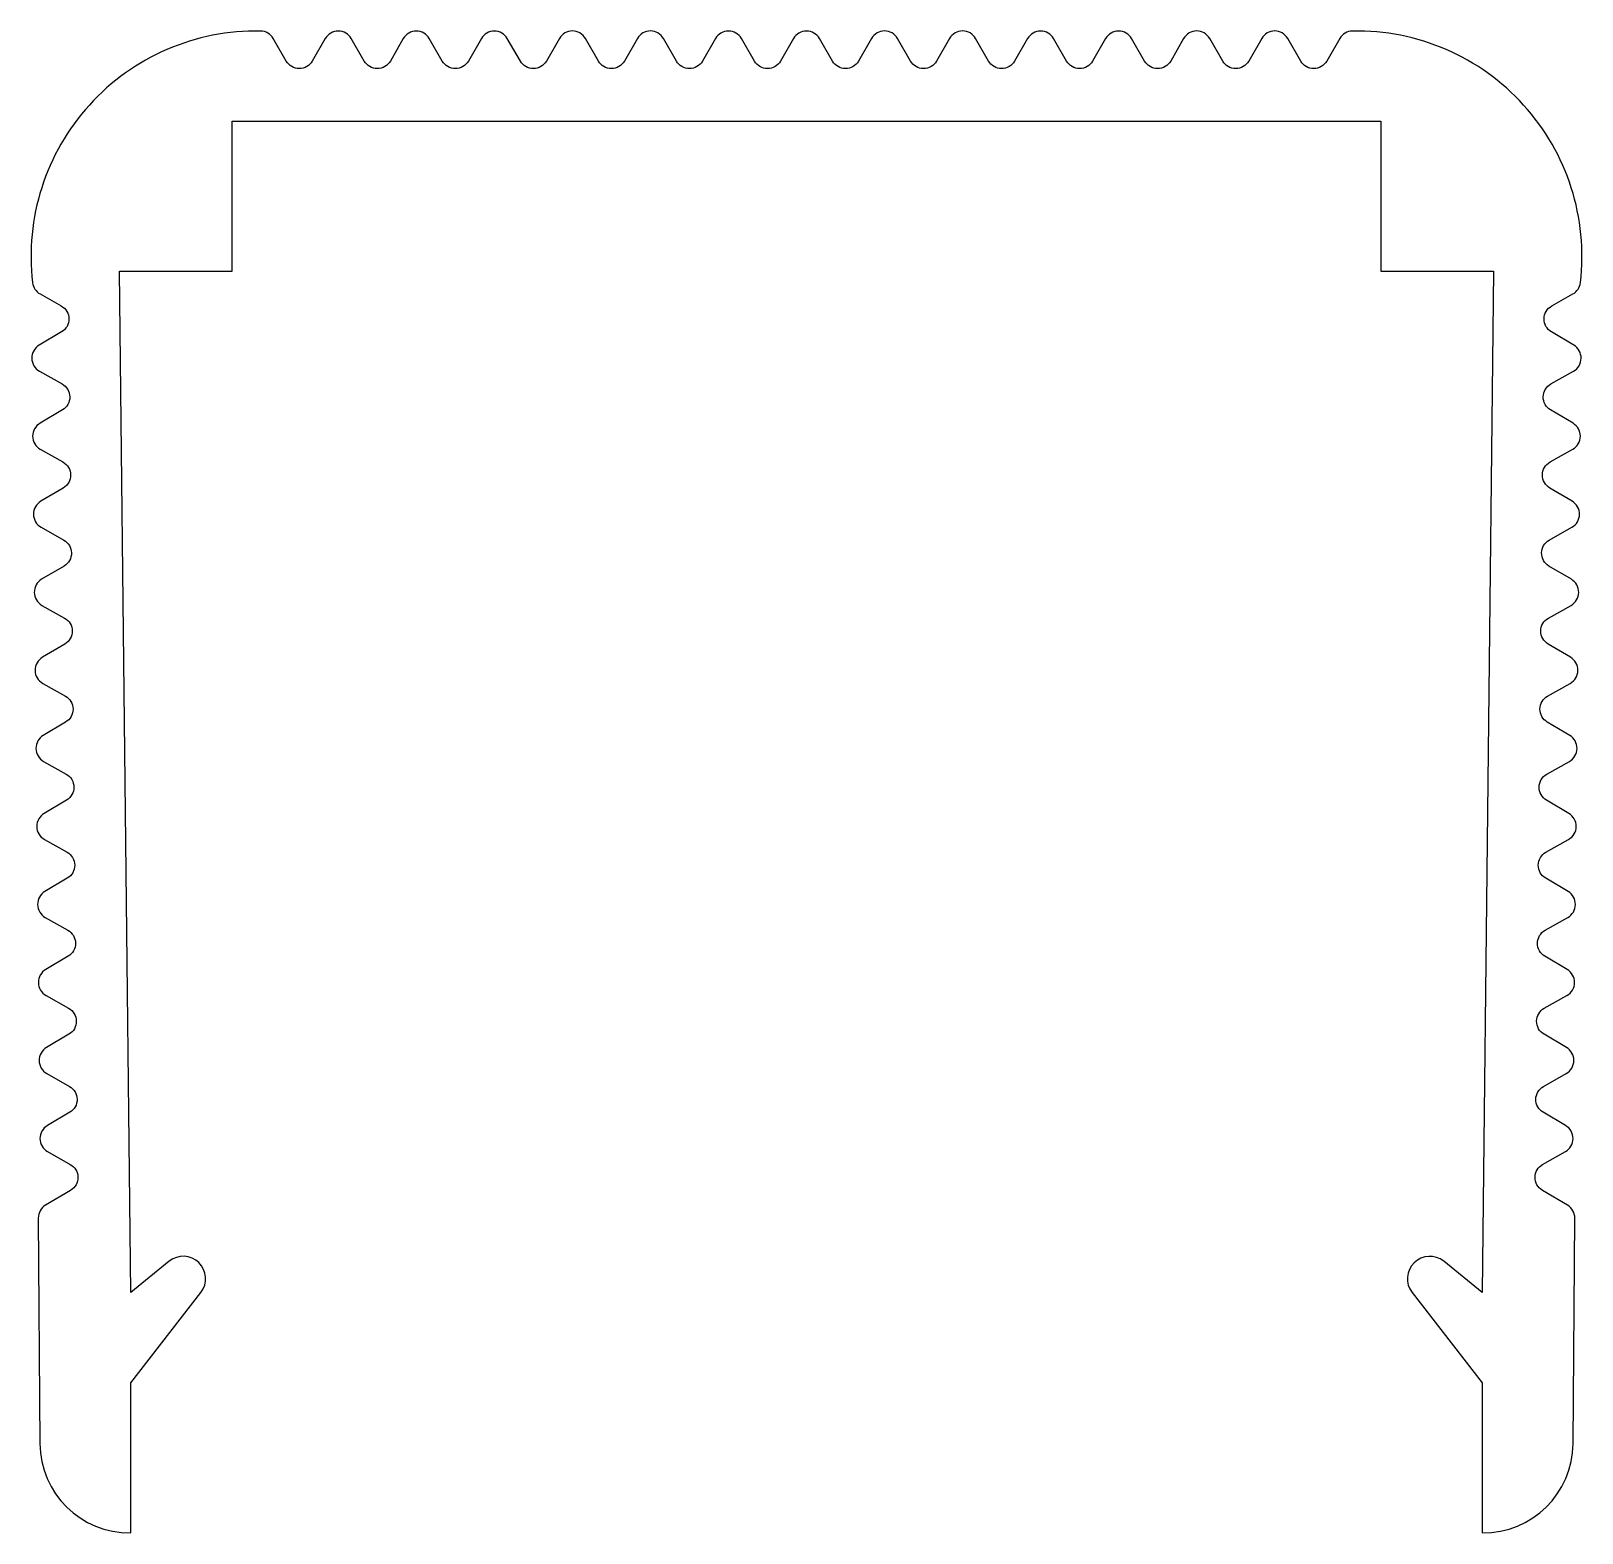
# Model space of a CAD drawing. Extents: x 174.7 to 195.4, y 225.8 to 245.8.
import ezdxf

# ---------------------------------------------------------------- set-up
doc = ezdxf.new("R2010")
doc.units = 0
doc.layers.add('ANA', color=220, linetype='CONTINUOUS')

msp = doc.modelspace()

# ---------------------------------------------------------------- linework, layer by layer
at = {"layer": 'ANA'}
msp.add_lwpolyline([(195.216, 233.987, 0.57735), (195.219, 234.333), (194.921, 234.509, -0.57735), (194.925, 234.856), (195.227, 235.026, 0.57735), (195.23, 235.372), (194.932, 235.549, -0.57735), (194.936, 235.895), (195.237, 236.065, 0.57735), (195.241, 236.411), (194.943, 236.588, -0.57735), (194.947, 236.934), (195.248, 237.104, 0.57735), (195.252, 237.451), (194.954, 237.627, -0.57735), (194.957, 237.973), (195.259, 238.143, 0.57735), (195.263, 238.49), (194.965, 238.666, -0.57735), (194.968, 239.013), (195.27, 239.183, 0.57735), (195.274, 239.529), (194.976, 239.705, -0.57735), (194.979, 240.052), (195.281, 240.222, 0.57735), (195.285, 240.568), (194.986, 240.745, -0.57735), (194.99, 241.091), (195.292, 241.261, 0.57735), (195.295, 241.607), (194.997, 241.784, -0.57735), (195.001, 242.13), (195.284, 242.289, 0.239586), (195.384, 242.44, 0.454637), (192.348, 245.79, 0.262875), (192.178, 245.69), (192.005, 245.391, -0.57735), (191.659, 245.391), (191.486, 245.691, 0.57735), (191.139, 245.691), (190.966, 245.391, -0.57735), (190.62, 245.391), (190.447, 245.691, 0.57735), (190.1, 245.691), (189.927, 245.391, -0.57735), (189.58, 245.391), (189.407, 245.691, 0.57735), (189.061, 245.691), (188.888, 245.391, -0.57735), (188.541, 245.391), (188.368, 245.691, 0.57735), (188.022, 245.691), (187.848, 245.391, -0.57735), (187.502, 245.391), (187.329, 245.691, 0.57735), (186.982, 245.691), (186.809, 245.391, -0.57735), (186.463, 245.391), (186.29, 245.691, 0.57735), (185.943, 245.691), (185.77, 245.391, -0.57735), (185.424, 245.391), (185.25, 245.691, 0.57735), (184.904, 245.691), (184.731, 245.391, -0.57735), (184.384, 245.391), (184.211, 245.691, 0.57735), (183.865, 245.691), (183.692, 245.391, -0.57735), (183.345, 245.391), (183.172, 245.691, 0.57735), (182.825, 245.691), (182.652, 245.391, -0.57735), (182.306, 245.391), (182.133, 245.691, 0.57735), (181.786, 245.691), (181.613, 245.391, -0.57735), (181.267, 245.391), (181.093, 245.691, 0.57735), (180.747, 245.691), (180.574, 245.391, -0.57735), (180.227, 245.391), (180.054, 245.691, 0.57735), (179.708, 245.691), (179.535, 245.391, -0.57735), (179.188, 245.391), (179.015, 245.691, 0.57735), (178.669, 245.691), (178.495, 245.391, -0.57735), (178.149, 245.391), (177.976, 245.69, 0.262874), (177.807, 245.79, 0.454637), (174.77, 242.44, 0.239586), (174.871, 242.289), (175.153, 242.13, -0.57735), (175.157, 241.784), (174.859, 241.607, 0.57735), (174.862, 241.261), (175.164, 241.091, -0.57735), (175.168, 240.745), (174.87, 240.568, 0.57735), (174.873, 240.222), (175.175, 240.052, -0.57735), (175.179, 239.705), (174.881, 239.529, 0.57735), (174.884, 239.183), (175.186, 239.013, -0.57735), (175.19, 238.666), (174.891, 238.49, 0.57735), (174.895, 238.143), (175.197, 237.973, -0.57735), (175.201, 237.627), (174.902, 237.451, 0.57735), (174.906, 237.104), (175.208, 236.934, -0.57735), (175.211, 236.588), (174.913, 236.411, 0.57735), (174.917, 236.065), (175.219, 235.895, -0.57735), (175.222, 235.549), (174.924, 235.372, 0.57735), (174.928, 235.026), (175.23, 234.856, -0.57735), (175.233, 234.509), (174.935, 234.333, 0.57735), (174.939, 233.987), (175.24, 233.817, -0.57735), (175.244, 233.47), (174.946, 233.294, 0.57735), (174.95, 232.948), (175.251, 232.778, -0.57735), (175.255, 232.431), (174.957, 232.255, 0.57735), (174.96, 231.908), (175.262, 231.738, -0.57735), (175.266, 231.392), (174.968, 231.216, 0.57735), (174.971, 230.869), (175.273, 230.699, -0.57735), (175.277, 230.353), (174.944, 230.156, 0.267153), (174.846, 229.982), (174.868, 226.982, 0.414205), (176.077, 225.791), (176.077, 227.791), (177.013, 228.995, 0.892297), (176.59, 229.408), (176.077, 228.991), (175.927, 242.591), (177.427, 242.591), (177.427, 244.591), (192.727, 244.591), (192.727, 242.591), (194.227, 242.591), (194.077, 228.991), (193.564, 229.408, 0.892297), (193.142, 228.995), (194.077, 227.791), (194.077, 225.791, 0.414205), (195.286, 226.982), (195.309, 229.982, 0.267153), (195.21, 230.156), (194.878, 230.353, -0.57735), (194.881, 230.699), (195.183, 230.869, 0.57735), (195.187, 231.216), (194.888, 231.392, -0.57735), (194.892, 231.738), (195.194, 231.908, 0.57735), (195.198, 232.255), (194.899, 232.431, -0.57735), (194.903, 232.778), (195.205, 232.948, 0.57735), (195.208, 233.294), (194.91, 233.47, -0.57735), (194.914, 233.817)], format="xyb", close=True, dxfattribs=at)

doc.saveas('drawing.dxf')
